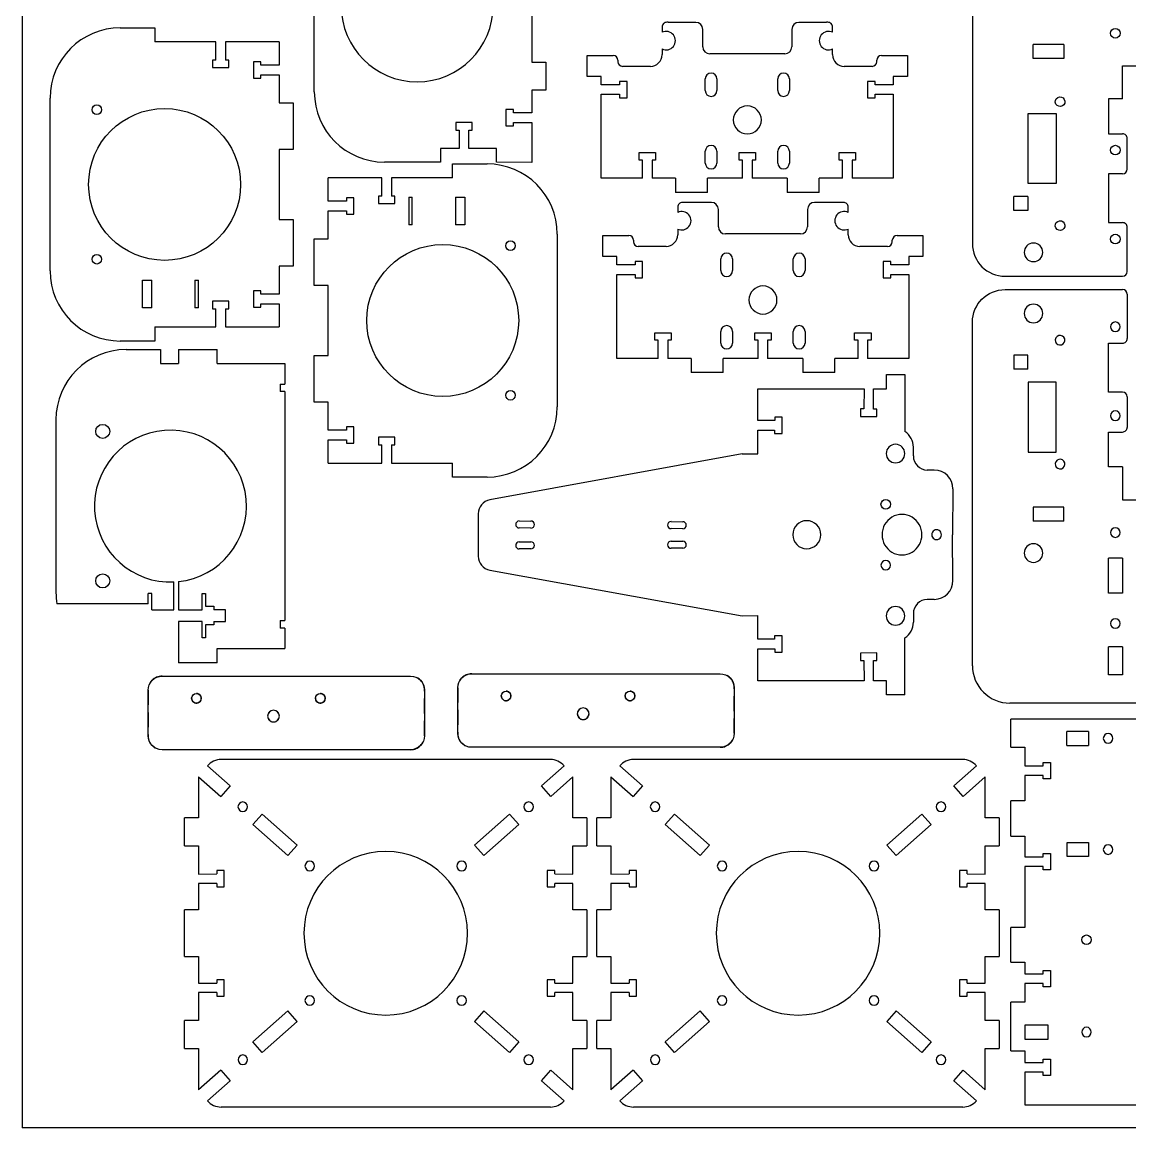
# Model space of a CAD drawing. Header units: millimetres. Extents: x -2614 to 1371, y 670 to 4202.
# Drawn here: x -2613.8 to -2139.8, y 3439.8 to 3913 of the extents above; entities that cross this region are included whole.
import ezdxf

# ---------------------------------------------------------------- set-up
doc = ezdxf.new("R2010")
doc.units = ezdxf.units.MM
doc.linetypes.add('HIDDEN', pattern=[9.525, 6.35, -3.175])
doc.layers.get('0').update_dxf_attribs({"lineweight": 70})
doc.layers.add('Hidden', color=7, linetype='HIDDEN', lineweight=70)

msp = doc.modelspace()

# ---------------------------------------------------------------- linework, layer by layer
at = {"color": 7, "lineweight": -3}
for p, q in [((-2613.75, 4201.8), (-2613.75, 3439.8)), ((-2207.18, 3965.26), (-2207.18, 3818.27)), ((-2488.75, 3883.15), (-2488.75, 3957.01)), ((-2395.75, 3944.14), (-2395.75, 3895.89)), ((-2571.81, 3910.56), (-2557.01, 3910.56)), ((-2557.01, 3910.56), (-2557.01, 3904.56)), ((-2339.95, 3910.97), (-2339.95, 3908.68)), ((-2325.55, 3912.93), (-2337.35, 3912.94)), ((-2269.61, 3912.94), (-2281.42, 3912.93)), ((-2267.01, 3908.68), (-2267.01, 3910.97)), ((-2322.55, 3902.47), (-2322.55, 3909.93)), ((-2284.42, 3909.93), (-2284.42, 3902.47)), ((-2530.86, 3904.56), (-2557.01, 3904.56)), ((-2530.86, 3896.76), (-2530.86, 3904.56)), ((-2526.76, 3904.56), (-2526.76, 3896.76)), ((-2503.81, 3904.56), (-2526.76, 3904.56)), ((-2503.81, 3904.56), (-2503.81, 3894.61)), ((-2339.95, 3901.54), (-2339.95, 3899.11)), ((-2267.01, 3899.11), (-2267.01, 3901.54)), ((-2168.03, 3903.43), (-2181.23, 3903.43)), ((-2181.23, 3897.43), (-2181.23, 3903.43)), ((-2168.03, 3903.43), (-2168.03, 3897.43)), ((-2532.31, 3896.76), (-2532.31, 3893.56)), ((-2530.86, 3896.76), (-2532.31, 3896.76)), ((-2525.31, 3896.76), (-2526.76, 3896.76)), ((-2525.31, 3893.56), (-2525.31, 3896.76)), ((-2511.61, 3896.06), (-2514.81, 3896.06)), ((-2514.81, 3896.06), (-2514.81, 3889.06)), ((-2511.61, 3894.61), (-2511.61, 3896.06)), ((-2395.75, 3895.89), (-2389.75, 3895.89)), ((-2389.75, 3895.89), (-2389.75, 3883.89)), ((-2371.95, 3889.75), (-2371.95, 3898.75)), ((-2371.95, 3898.75), (-2360.85, 3898.75)), ((-2358.85, 3896.75), (-2358.85, 3896.11)), ((-2287.42, 3899.47), (-2319.55, 3899.47)), ((-2248.12, 3896.11), (-2248.12, 3896.75)), ((-2246.12, 3898.75), (-2235.01, 3898.75)), ((-2235.01, 3898.75), (-2235.01, 3889.75)), ((-2168.03, 3897.43), (-2181.23, 3897.43)), ((-2532.31, 3893.56), (-2525.31, 3893.56)), ((-2503.81, 3894.61), (-2511.61, 3894.61)), ((-2344.95, 3894.11), (-2356.85, 3894.11)), ((-2250.12, 3894.11), (-2262.01, 3894.11)), ((-2142.93, 3894.26), (-2117.93, 3894.26)), ((-2142.93, 3880.14), (-2142.93, 3894.26)), ((-2514.81, 3889.06), (-2511.61, 3889.06)), ((-2511.61, 3889.06), (-2511.61, 3890.51)), ((-2511.61, 3890.51), (-2503.81, 3890.51)), ((-2503.81, 3890.51), (-2503.81, 3878.51)), ((-2365.95, 3889.75), (-2371.95, 3889.75)), ((-2365.95, 3886.23), (-2365.95, 3889.75)), ((-2358.15, 3887.68), (-2358.15, 3886.23)), ((-2354.95, 3887.68), (-2358.15, 3887.68)), ((-2354.95, 3880.68), (-2354.95, 3887.68)), ((-2321.48, 3883.74), (-2321.48, 3888.74)), ((-2316.48, 3888.74), (-2316.48, 3883.74)), ((-2290.48, 3883.74), (-2290.48, 3888.74)), ((-2285.48, 3888.74), (-2285.48, 3883.74)), ((-2252.01, 3887.68), (-2252.01, 3880.68)), ((-2248.81, 3887.68), (-2252.01, 3887.68)), ((-2248.81, 3886.23), (-2248.81, 3887.68)), ((-2241.01, 3889.75), (-2241.01, 3886.23)), ((-2235.01, 3889.75), (-2241.01, 3889.75)), ((-2395.75, 3883.89), (-2395.75, 3874.21)), ((-2389.75, 3883.89), (-2395.75, 3883.89)), ((-2358.15, 3886.23), (-2365.95, 3886.23)), ((-2365.95, 3882.13), (-2358.15, 3882.13)), ((-2365.95, 3846.18), (-2365.95, 3882.13)), ((-2358.15, 3882.13), (-2358.15, 3880.68)), ((-2241.01, 3886.23), (-2248.81, 3886.23)), ((-2248.81, 3880.68), (-2248.81, 3882.13)), ((-2248.81, 3882.13), (-2241.01, 3882.13)), ((-2241.01, 3882.13), (-2241.01, 3846.18)), ((-2601.81, 3806.56), (-2601.81, 3880.56)), ((-2503.81, 3878.51), (-2497.81, 3878.51)), ((-2497.81, 3878.51), (-2497.81, 3858.51)), ((-2358.15, 3880.68), (-2354.95, 3880.68)), ((-2252.01, 3880.68), (-2248.81, 3880.68)), ((-2149.01, 3880.14), (-2149.01, 3865.24)), ((-2142.93, 3880.14), (-2149.01, 3880.14)), ((-2406.75, 3875.66), (-2406.75, 3868.66)), ((-2403.55, 3875.66), (-2406.75, 3875.66)), ((-2403.55, 3874.21), (-2403.55, 3875.66)), ((-2395.75, 3874.21), (-2403.55, 3874.21)), ((-2183.29, 3843.92), (-2183.29, 3873.92)), ((-2183.29, 3873.92), (-2171.29, 3873.92)), ((-2171.29, 3873.92), (-2171.29, 3843.92)), ((-2428.25, 3870.01), (-2428.25, 3866.81)), ((-2421.25, 3870.01), (-2428.25, 3870.01)), ((-2421.25, 3866.81), (-2421.25, 3870.01)), ((-2406.75, 3868.66), (-2403.55, 3868.66)), ((-2403.55, 3870.11), (-2395.75, 3870.11)), ((-2403.55, 3868.66), (-2403.55, 3870.11)), ((-2395.75, 3870.11), (-2395.75, 3852.94)), ((-2428.25, 3866.81), (-2426.8, 3866.81)), ((-2426.8, 3866.81), (-2426.8, 3859.01)), ((-2422.7, 3866.81), (-2421.25, 3866.81)), ((-2422.7, 3859.01), (-2422.7, 3866.81)), ((-2149.01, 3865.24), (-2142.94, 3865.24)), ((-2140.94, 3850.14), (-2140.94, 3863.24)), ((-2497.81, 3858.51), (-2503.81, 3858.51)), ((-2503.81, 3858.51), (-2503.81, 3828.61)), ((-2434.75, 3859.01), (-2434.75, 3853.15)), ((-2426.8, 3859.01), (-2434.75, 3859.01)), ((-2410.75, 3859.01), (-2422.7, 3859.01)), ((-2410.75, 3853.09), (-2410.75, 3859.01)), ((-2434.75, 3853.15), (-2458.75, 3853.15)), ((-2395.75, 3852.94), (-2410.75, 3853.09)), ((-2349.72, 3853.98), (-2349.72, 3857.18)), ((-2349.72, 3857.18), (-2342.72, 3857.18)), ((-2348.27, 3853.98), (-2349.72, 3853.98)), ((-2348.27, 3846.18), (-2348.27, 3853.98)), ((-2342.72, 3853.98), (-2344.17, 3853.98)), ((-2344.17, 3853.98), (-2344.17, 3846.18)), ((-2342.72, 3857.18), (-2342.72, 3853.98)), ((-2321.48, 3852.74), (-2321.48, 3857.74)), ((-2316.48, 3857.74), (-2316.48, 3852.74)), ((-2306.95, 3853.98), (-2306.95, 3857.18)), ((-2306.95, 3857.18), (-2300.01, 3857.18)), ((-2305.5, 3853.98), (-2306.95, 3853.98)), ((-2305.5, 3846.18), (-2305.5, 3853.98)), ((-2300.01, 3853.98), (-2301.46, 3853.98)), ((-2301.46, 3853.98), (-2301.46, 3846.18)), ((-2300.01, 3857.18), (-2300.01, 3853.98)), ((-2290.48, 3852.74), (-2290.48, 3857.74)), ((-2285.48, 3857.74), (-2285.48, 3852.74)), ((-2264.24, 3853.98), (-2264.24, 3857.18)), ((-2264.24, 3857.18), (-2257.24, 3857.18)), ((-2262.79, 3853.98), (-2264.24, 3853.98)), ((-2262.79, 3846.18), (-2262.79, 3853.98)), ((-2257.24, 3853.98), (-2258.69, 3853.98)), ((-2258.69, 3853.98), (-2258.69, 3846.18)), ((-2257.24, 3857.18), (-2257.24, 3853.98)), ((-2429.61, 3852.34), (-2414.81, 3852.34)), ((-2429.61, 3846.34), (-2429.61, 3852.34)), ((-2482.81, 3836.39), (-2482.81, 3846.34)), ((-2459.86, 3846.34), (-2482.81, 3846.34)), ((-2459.86, 3838.54), (-2459.86, 3846.34)), ((-2455.76, 3846.34), (-2455.76, 3838.54)), ((-2429.61, 3846.34), (-2455.76, 3846.34)), ((-2348.27, 3846.18), (-2365.95, 3846.18)), ((-2334.17, 3846.18), (-2344.17, 3846.18)), ((-2334.17, 3846.18), (-2334.17, 3840.18)), ((-2305.5, 3846.18), (-2320.5, 3846.18)), ((-2320.5, 3840.18), (-2320.5, 3846.18)), ((-2286.46, 3846.18), (-2301.46, 3846.18)), ((-2286.46, 3846.18), (-2286.46, 3840.18)), ((-2262.79, 3846.18), (-2272.79, 3846.18)), ((-2272.79, 3840.18), (-2272.79, 3846.18)), ((-2241.01, 3846.18), (-2258.69, 3846.18)), ((-2171.29, 3843.92), (-2183.29, 3843.92)), ((-2149.01, 3848.14), (-2149.01, 3827.24)), ((-2142.94, 3848.14), (-2149.01, 3848.14)), ((-2320.5, 3840.18), (-2334.17, 3840.18)), ((-2272.79, 3840.18), (-2286.46, 3840.18)), ((-2475.01, 3836.39), (-2482.81, 3836.39)), ((-2475.01, 3837.84), (-2475.01, 3836.39)), ((-2471.81, 3837.84), (-2475.01, 3837.84)), ((-2471.81, 3830.84), (-2471.81, 3837.84)), ((-2459.86, 3838.54), (-2461.31, 3838.54)), ((-2461.31, 3838.54), (-2461.31, 3835.34)), ((-2461.31, 3835.34), (-2454.31, 3835.34)), ((-2454.31, 3838.54), (-2455.76, 3838.54)), ((-2454.31, 3835.34), (-2454.31, 3838.54)), ((-2448.31, 3838.18), (-2448.31, 3826.31)), ((-2448.31, 3838.18), (-2446.81, 3838.18)), ((-2446.81, 3826.31), (-2446.81, 3838.18)), ((-2428.31, 3838.18), (-2428.31, 3826.31)), ((-2428.31, 3838.18), (-2424.31, 3838.18)), ((-2424.31, 3838.18), (-2424.31, 3826.31)), ((-2318.87, 3835.86), (-2330.67, 3835.87)), ((-2262.93, 3835.87), (-2274.74, 3835.86)), ((-2189.43, 3832.36), (-2189.43, 3838.36)), ((-2183.43, 3838.36), (-2189.43, 3838.36)), ((-2183.43, 3838.36), (-2183.43, 3832.36)), ((-2482.81, 3820.29), (-2482.81, 3832.29)), ((-2482.81, 3832.29), (-2475.01, 3832.29)), ((-2475.01, 3832.29), (-2475.01, 3830.84)), ((-2475.01, 3830.84), (-2471.81, 3830.84)), ((-2333.27, 3833.9), (-2333.27, 3831.61)), ((-2315.87, 3825.4), (-2315.87, 3832.86)), ((-2277.74, 3832.86), (-2277.74, 3825.4)), ((-2260.33, 3831.61), (-2260.33, 3833.9)), ((-2183.43, 3832.36), (-2189.43, 3832.36)), ((-2503.81, 3828.61), (-2497.81, 3828.61)), ((-2497.81, 3828.61), (-2497.81, 3808.61)), ((-2446.81, 3826.31), (-2448.31, 3826.31)), ((-2424.31, 3826.31), (-2428.31, 3826.31)), ((-2149.01, 3827.24), (-2142.94, 3827.24)), ((-2140.94, 3806.27), (-2140.94, 3825.24)), ((-2488.81, 3800.29), (-2488.81, 3820.29)), ((-2488.81, 3820.29), (-2482.81, 3820.29)), ((-2384.81, 3822.34), (-2384.81, 3748.34)), ((-2365.27, 3812.68), (-2365.27, 3821.68)), ((-2365.27, 3821.68), (-2354.17, 3821.68)), ((-2333.27, 3824.47), (-2333.27, 3822.04)), ((-2280.74, 3822.4), (-2312.87, 3822.4)), ((-2260.33, 3822.04), (-2260.33, 3824.47)), ((-2239.44, 3821.68), (-2228.33, 3821.68)), ((-2228.33, 3821.68), (-2228.33, 3812.68)), ((-2352.17, 3819.68), (-2352.17, 3819.04)), ((-2338.27, 3817.04), (-2350.17, 3817.04)), ((-2243.44, 3817.04), (-2255.33, 3817.04)), ((-2241.44, 3819.04), (-2241.44, 3819.68)), ((-2359.27, 3812.68), (-2365.27, 3812.68)), ((-2359.27, 3809.16), (-2359.27, 3812.68)), ((-2351.47, 3810.61), (-2351.47, 3809.16)), ((-2348.27, 3810.61), (-2351.47, 3810.61)), ((-2348.27, 3803.61), (-2348.27, 3810.61)), ((-2314.8, 3806.67), (-2314.8, 3811.67)), ((-2309.8, 3811.67), (-2309.8, 3806.67)), ((-2283.8, 3806.67), (-2283.8, 3811.67)), ((-2278.8, 3811.67), (-2278.8, 3806.67)), ((-2245.33, 3810.61), (-2245.33, 3803.61)), ((-2242.13, 3810.61), (-2245.33, 3810.61)), ((-2242.13, 3809.16), (-2242.13, 3810.61)), ((-2234.33, 3812.68), (-2234.33, 3809.16)), ((-2228.33, 3812.68), (-2234.33, 3812.68)), ((-2497.81, 3808.61), (-2503.81, 3808.61)), ((-2503.81, 3808.61), (-2503.81, 3796.61)), ((-2351.47, 3809.16), (-2359.27, 3809.16)), ((-2234.33, 3809.16), (-2242.13, 3809.16)), ((-2562.31, 3790.73), (-2562.31, 3802.6)), ((-2562.31, 3802.6), (-2558.31, 3802.6)), ((-2558.31, 3790.73), (-2558.31, 3802.6)), ((-2539.81, 3802.6), (-2539.81, 3790.73)), ((-2539.81, 3802.6), (-2538.31, 3802.6)), ((-2538.31, 3790.73), (-2538.31, 3802.6)), ((-2359.27, 3805.06), (-2351.47, 3805.06)), ((-2359.27, 3769.11), (-2359.27, 3805.06)), ((-2351.47, 3805.06), (-2351.47, 3803.61)), ((-2351.47, 3803.61), (-2348.27, 3803.61)), ((-2245.33, 3803.61), (-2242.13, 3803.61)), ((-2242.13, 3803.61), (-2242.13, 3805.06)), ((-2242.13, 3805.06), (-2234.33, 3805.06)), ((-2234.33, 3805.06), (-2234.33, 3769.11)), ((-2193.18, 3804.27), (-2142.94, 3804.27)), ((-2514.81, 3798.06), (-2514.81, 3791.06)), ((-2511.61, 3798.06), (-2514.81, 3798.06)), ((-2511.61, 3796.61), (-2511.61, 3798.06)), ((-2503.81, 3796.61), (-2511.61, 3796.61)), ((-2482.81, 3800.29), (-2488.81, 3800.29)), ((-2482.81, 3770.39), (-2482.81, 3800.29)), ((-2193.18, 3798.58), (-2142.94, 3798.58)), ((-2140.94, 3796.58), (-2140.94, 3777.61)), ((-2525.31, 3793.56), (-2532.31, 3793.56)), ((-2532.31, 3793.56), (-2532.31, 3790.36)), ((-2525.31, 3790.36), (-2525.31, 3793.56)), ((-2511.61, 3792.51), (-2503.81, 3792.51)), ((-2511.61, 3791.06), (-2511.61, 3792.51)), ((-2503.81, 3792.51), (-2503.81, 3782.56)), ((-2558.31, 3790.73), (-2562.31, 3790.73)), ((-2538.31, 3790.73), (-2539.81, 3790.73)), ((-2532.31, 3790.36), (-2530.86, 3790.36)), ((-2530.86, 3782.56), (-2530.86, 3790.36)), ((-2526.76, 3790.36), (-2525.31, 3790.36)), ((-2526.76, 3790.36), (-2526.76, 3782.56)), ((-2514.81, 3791.06), (-2511.61, 3791.06)), ((-2557.01, 3782.56), (-2530.86, 3782.56)), ((-2557.01, 3782.56), (-2557.01, 3776.56)), ((-2526.76, 3782.56), (-2503.81, 3782.56)), ((-2207.18, 3637.59), (-2207.18, 3784.58)), ((-2343.04, 3776.91), (-2343.04, 3780.11)), ((-2343.04, 3780.11), (-2336.04, 3780.11)), ((-2336.04, 3780.11), (-2336.04, 3776.91)), ((-2314.8, 3775.67), (-2314.8, 3780.67)), ((-2309.8, 3780.67), (-2309.8, 3775.67)), ((-2300.27, 3776.91), (-2300.27, 3780.11)), ((-2300.27, 3780.11), (-2293.33, 3780.11)), ((-2293.33, 3780.11), (-2293.33, 3776.91)), ((-2283.8, 3775.67), (-2283.8, 3780.67)), ((-2278.8, 3780.67), (-2278.8, 3775.67)), ((-2257.56, 3776.91), (-2257.56, 3780.11)), ((-2257.56, 3780.11), (-2250.56, 3780.11)), ((-2250.56, 3780.11), (-2250.56, 3776.91)), ((-2557.01, 3776.56), (-2571.81, 3776.56)), ((-2569.29, 3772.89), (-2554.49, 3772.89)), ((-2554.49, 3772.89), (-2554.49, 3766.89)), ((-2546.79, 3772.89), (-2530.29, 3772.89)), ((-2546.79, 3772.89), (-2546.79, 3766.89)), ((-2530.29, 3766.89), (-2530.29, 3772.89)), ((-2341.59, 3776.91), (-2343.04, 3776.91)), ((-2341.59, 3769.11), (-2341.59, 3776.91)), ((-2336.04, 3776.91), (-2337.49, 3776.91)), ((-2337.49, 3776.91), (-2337.49, 3769.11)), ((-2298.82, 3776.91), (-2300.27, 3776.91)), ((-2298.82, 3769.11), (-2298.82, 3776.91)), ((-2293.33, 3776.91), (-2294.78, 3776.91)), ((-2294.78, 3776.91), (-2294.78, 3769.11)), ((-2256.11, 3776.91), (-2257.56, 3776.91)), ((-2256.11, 3769.11), (-2256.11, 3776.91)), ((-2250.56, 3776.91), (-2252.01, 3776.91)), ((-2252.01, 3776.91), (-2252.01, 3769.11)), ((-2149.01, 3754.71), (-2149.01, 3775.61)), ((-2149.01, 3775.61), (-2142.94, 3775.61)), ((-2488.81, 3750.39), (-2488.81, 3770.39)), ((-2488.81, 3770.39), (-2482.81, 3770.39)), ((-2341.59, 3769.11), (-2359.27, 3769.11)), ((-2327.49, 3769.11), (-2337.49, 3769.11)), ((-2327.49, 3769.11), (-2327.49, 3763.11)), ((-2298.82, 3769.11), (-2313.82, 3769.11)), ((-2313.82, 3763.11), (-2313.82, 3769.11)), ((-2279.78, 3769.11), (-2294.78, 3769.11)), ((-2279.78, 3769.11), (-2279.78, 3763.11)), ((-2256.11, 3769.11), (-2266.11, 3769.11)), ((-2266.11, 3763.11), (-2266.11, 3769.11)), ((-2234.33, 3769.11), (-2252.01, 3769.11)), ((-2189.43, 3770.49), (-2189.43, 3764.49)), ((-2183.43, 3770.49), (-2189.43, 3770.49)), ((-2183.43, 3764.49), (-2183.43, 3770.49)), ((-2554.49, 3766.89), (-2546.79, 3766.89)), ((-2530.29, 3766.89), (-2501.29, 3766.89)), ((-2501.29, 3766.89), (-2501.29, 3758.09)), ((-2313.82, 3763.11), (-2327.49, 3763.11)), ((-2266.11, 3763.11), (-2279.78, 3763.11)), ((-2183.43, 3764.49), (-2189.43, 3764.49)), ((-2243.94, 3756.15), (-2243.91, 3762.23)), ((-2243.91, 3762.23), (-2236.03, 3762.23)), ((-2236.03, 3762.23), (-2236.03, 3737.81)), ((-2183.29, 3758.93), (-2183.29, 3728.93)), ((-2171.29, 3758.93), (-2183.29, 3758.93)), ((-2171.29, 3728.93), (-2171.29, 3758.93)), ((-2503.29, 3758.09), (-2503.29, 3754.89)), ((-2503.29, 3758.09), (-2501.29, 3758.09)), ((-2501.29, 3754.89), (-2503.29, 3754.89)), ((-2501.29, 3754.89), (-2501.29, 3656.89)), ((-2299, 3742.47), (-2299, 3756.15)), ((-2299, 3756.15), (-2253.53, 3756.15)), ((-2253.53, 3756.15), (-2253.58, 3747.47)), ((-2249.48, 3747.45), (-2249.43, 3756.15)), ((-2249.43, 3756.15), (-2243.94, 3756.15)), ((-2142.94, 3754.71), (-2149.01, 3754.71)), ((-2482.81, 3750.39), (-2488.81, 3750.39)), ((-2482.81, 3738.39), (-2482.81, 3750.39)), ((-2140.94, 3752.71), (-2140.94, 3739.61)), ((-2255.04, 3747.48), (-2255.06, 3744.28)), ((-2255.06, 3744.28), (-2248.06, 3744.24)), ((-2253.58, 3747.47), (-2255.04, 3747.48)), ((-2248.04, 3747.44), (-2249.48, 3747.45)), ((-2248.06, 3744.24), (-2248.04, 3747.44)), ((-2599.29, 3742.89), (-2599.29, 3668.89)), ((-2471.81, 3739.84), (-2475.01, 3739.84)), ((-2475.01, 3739.84), (-2475.01, 3738.39)), ((-2471.81, 3732.84), (-2471.81, 3739.84)), ((-2291.78, 3742.47), (-2299, 3742.47)), ((-2291.77, 3743.92), (-2291.78, 3742.47)), ((-2288.57, 3743.92), (-2291.77, 3743.92)), ((-2288.61, 3736.92), (-2288.57, 3743.92)), ((-2475.01, 3738.39), (-2482.81, 3738.39)), ((-2461.31, 3735.34), (-2461.31, 3732.14)), ((-2454.31, 3735.34), (-2461.31, 3735.34)), ((-2454.31, 3732.14), (-2454.31, 3735.34)), ((-2299, 3738.37), (-2291.8, 3738.37)), ((-2299, 3728.29), (-2299, 3738.37)), ((-2291.8, 3738.37), (-2291.81, 3736.92)), ((-2291.81, 3736.92), (-2288.61, 3736.92)), ((-2149.01, 3722.71), (-2149.01, 3737.61)), ((-2149.01, 3737.61), (-2142.94, 3737.61)), ((-2482.81, 3724.34), (-2482.81, 3734.29)), ((-2482.81, 3734.29), (-2475.01, 3734.29)), ((-2475.01, 3734.29), (-2475.01, 3732.84)), ((-2475.01, 3732.84), (-2471.81, 3732.84)), ((-2461.31, 3732.14), (-2459.86, 3732.14)), ((-2459.86, 3724.34), (-2459.86, 3732.14)), ((-2455.76, 3732.14), (-2454.31, 3732.14)), ((-2455.76, 3732.14), (-2455.76, 3724.34)), ((-2232.44, 3727.38), (-2232.41, 3731.06)), ((-2305.66, 3728.33), (-2413.68, 3708.56)), ((-2305.66, 3728.33), (-2299, 3728.29)), ((-2183.29, 3728.93), (-2171.29, 3728.93)), ((-2482.81, 3724.34), (-2459.86, 3724.34)), ((-2455.76, 3724.34), (-2429.61, 3724.34)), ((-2429.61, 3718.34), (-2429.61, 3724.34)), ((-2223.5, 3721.32), (-2226.47, 3721.34)), ((-2142.93, 3722.71), (-2149.01, 3722.71)), ((-2142.93, 3722.71), (-2142.93, 3708.59)), ((-2414.81, 3718.34), (-2429.61, 3718.34)), ((-2215.55, 3713.27), (-2215.68, 3693.65)), ((-2142.93, 3708.59), (-2117.93, 3708.59)), ((-2418.6, 3702.65), (-2418.6, 3684.43)), ((-2181.23, 3705.41), (-2181.23, 3699.41)), ((-2168.03, 3705.41), (-2181.23, 3705.41)), ((-2168.03, 3699.41), (-2168.03, 3705.41)), ((-2401.07, 3699.53), (-2396.07, 3699.51)), ((-2336.08, 3699.25), (-2331.08, 3699.23)), ((-2168.03, 3699.41), (-2181.23, 3699.41)), ((-2396.09, 3696.51), (-2401.09, 3696.53)), ((-2331.09, 3696.23), (-2336.09, 3696.25)), ((-2215.55, 3674.04), (-2215.68, 3693.65)), ((-2401.09, 3690.56), (-2396.09, 3690.58)), ((-2396.07, 3687.58), (-2401.07, 3687.56)), ((-2336.09, 3690.84), (-2331.09, 3690.86)), ((-2331.08, 3687.86), (-2336.08, 3687.84)), ((-2143.01, 3683.58), (-2149.01, 3683.58)), ((-2149.01, 3668.66), (-2149.01, 3683.58)), ((-2143.01, 3683.58), (-2143.01, 3668.66)), ((-2413.67, 3678.53), (-2305.66, 3658.97)), ((-2548.79, 3661.56), (-2548.79, 3673.43)), ((-2546.79, 3673.58), (-2546.79, 3661.56)), ((-2559.79, 3664.06), (-2559.79, 3668.56)), ((-2558.29, 3668.56), (-2559.79, 3668.56)), ((-2558.29, 3661.56), (-2558.29, 3668.56)), ((-2536.79, 3661.56), (-2536.79, 3668.56)), ((-2536.79, 3668.56), (-2535.29, 3668.56)), ((-2535.29, 3668.56), (-2535.29, 3663.06)), ((-2143.01, 3668.66), (-2149.01, 3668.66)), ((-2559.79, 3664.06), (-2598.9, 3664.06)), ((-2223.5, 3665.98), (-2226.47, 3665.96)), ((-2558.29, 3661.56), (-2548.79, 3661.56)), ((-2546.79, 3661.56), (-2536.79, 3661.56)), ((-2535.29, 3663.06), (-2531.79, 3663.06)), ((-2531.79, 3663.06), (-2531.79, 3661.56)), ((-2526.76, 3661.56), (-2531.79, 3661.56)), ((-2526.76, 3656.56), (-2526.76, 3661.56)), ((-2305.66, 3658.97), (-2299, 3659.01)), ((-2299, 3648.93), (-2299, 3659.01)), ((-2232.44, 3659.93), (-2232.41, 3656.24)), ((-2536.79, 3656.56), (-2546.79, 3656.56)), ((-2546.79, 3656.56), (-2546.79, 3638.89)), ((-2536.79, 3649.56), (-2536.79, 3656.56)), ((-2531.79, 3655.06), (-2535.29, 3655.06)), ((-2535.29, 3655.06), (-2535.29, 3649.56)), ((-2531.79, 3656.56), (-2526.76, 3656.56)), ((-2531.79, 3656.56), (-2531.79, 3655.06)), ((-2503.29, 3656.89), (-2503.29, 3653.69)), ((-2503.29, 3656.89), (-2501.29, 3656.89)), ((-2535.29, 3649.56), (-2536.79, 3649.56)), ((-2501.29, 3653.69), (-2503.29, 3653.69)), ((-2501.29, 3653.69), (-2501.29, 3644.89)), ((-2288.61, 3650.38), (-2291.81, 3650.38)), ((-2291.81, 3650.38), (-2291.8, 3648.93)), ((-2288.57, 3643.38), (-2288.61, 3650.38)), ((-2236.03, 3625.07), (-2236.03, 3649.49)), ((-2530.29, 3638.89), (-2530.29, 3644.89)), ((-2530.29, 3644.89), (-2501.29, 3644.89)), ((-2291.8, 3648.93), (-2299, 3648.93)), ((-2299, 3644.83), (-2291.78, 3644.83)), ((-2299, 3631.15), (-2299, 3644.83)), ((-2291.78, 3644.83), (-2291.77, 3643.38)), ((-2149.01, 3633.66), (-2149.01, 3645.66)), ((-2143.01, 3645.66), (-2149.01, 3645.66)), ((-2143.01, 3645.66), (-2143.01, 3633.66)), ((-2291.77, 3643.38), (-2288.57, 3643.38)), ((-2248.06, 3643.06), (-2255.06, 3643.02)), ((-2255.06, 3643.02), (-2255.04, 3639.82)), ((-2255.04, 3639.82), (-2253.58, 3639.83)), ((-2253.58, 3639.83), (-2253.53, 3631.15)), ((-2249.48, 3639.85), (-2248.04, 3639.86)), ((-2249.43, 3631.15), (-2249.48, 3639.85)), ((-2248.04, 3639.86), (-2248.06, 3643.06)), ((-2530.29, 3638.89), (-2546.79, 3638.89)), ((-2553.87, 3633.14), (-2447.59, 3633.14)), ((-2421.38, 3634.16), (-2315.1, 3634.16)), ((-2253.53, 3631.15), (-2299, 3631.15)), ((-2243.94, 3631.15), (-2249.43, 3631.15)), ((-2243.91, 3625.07), (-2243.94, 3631.15)), ((-2143.01, 3633.66), (-2149.01, 3633.66)), ((-2559.87, 3607.64), (-2559.87, 3627.14)), ((-2441.59, 3627.14), (-2441.59, 3607.64)), ((-2427.38, 3608.66), (-2427.38, 3628.16)), ((-2309.1, 3628.16), (-2309.1, 3608.66)), ((-2236.03, 3625.07), (-2243.91, 3625.07)), ((-1367.54, 3621.59), (-2191.18, 3621.59)), ((-2025.75, 3614.7), (-2190.74, 3614.7)), ((-2190.74, 3602.7), (-2190.74, 3614.7)), ((-2166.71, 3603.5), (-2166.71, 3609.5)), ((-2157.56, 3609.5), (-2166.71, 3609.5)), ((-2157.56, 3609.5), (-2157.56, 3603.5)), ((-2315.1, 3602.66), (-2421.38, 3602.66)), ((-2190.74, 3602.7), (-2184.74, 3602.7)), ((-2184.74, 3602.7), (-2184.74, 3594.75)), ((-2166.71, 3603.5), (-2157.56, 3603.5)), ((-2447.59, 3601.64), (-2553.87, 3601.64)), ((-2387.72, 3597.45), (-2528.54, 3597.45)), ((-2211.3, 3597.45), (-2352.12, 3597.45)), ((-2534.51, 3594.77), (-2524.78, 3586.16)), ((-2391.6, 3586.16), (-2381.87, 3594.77)), ((-2358.09, 3594.77), (-2348.36, 3586.16)), ((-2215.18, 3586.16), (-2205.45, 3594.77)), ((-2184.74, 3594.75), (-2176.94, 3594.75)), ((-2176.94, 3594.75), (-2176.94, 3596.2)), ((-2176.94, 3596.2), (-2173.74, 3596.2)), ((-2173.74, 3596.2), (-2173.74, 3589.2)), ((-2538.29, 3590.1), (-2528.76, 3581.66)), ((-2538.29, 3590.1), (-2538.29, 3572.45)), ((-2387.62, 3581.66), (-2378.09, 3590.1)), ((-2378.09, 3572.45), (-2378.09, 3590.1)), ((-2361.87, 3590.1), (-2352.34, 3581.66)), ((-2361.87, 3590.1), (-2361.87, 3572.45)), ((-2211.2, 3581.66), (-2201.67, 3590.1)), ((-2201.67, 3572.45), (-2201.67, 3590.1)), ((-2176.94, 3590.65), (-2184.74, 3590.65)), ((-2184.74, 3590.65), (-2184.74, 3579.7)), ((-2176.94, 3589.2), (-2176.94, 3590.65)), ((-2173.74, 3589.2), (-2176.94, 3589.2)), ((-2524.78, 3586.16), (-2528.76, 3581.66)), ((-2387.62, 3581.66), (-2391.6, 3586.16)), ((-2348.36, 3586.16), (-2352.34, 3581.66)), ((-2211.2, 3581.66), (-2215.18, 3586.16)), ((-2184.74, 3579.7), (-2190.74, 3579.7)), ((-2190.74, 3564.7), (-2190.74, 3579.7)), ((-2515.08, 3569.56), (-2511.11, 3574.06)), ((-2511.11, 3574.06), (-2496.13, 3560.8)), ((-2420.25, 3560.8), (-2405.27, 3574.06)), ((-2405.27, 3574.06), (-2401.29, 3569.56)), ((-2338.66, 3569.56), (-2334.69, 3574.06)), ((-2334.69, 3574.06), (-2319.71, 3560.8)), ((-2243.83, 3560.8), (-2228.85, 3574.06)), ((-2228.85, 3574.06), (-2224.87, 3569.56)), ((-2538.29, 3572.45), (-2544.29, 3572.45)), ((-2544.29, 3560.45), (-2544.29, 3572.45)), ((-2515.08, 3569.56), (-2500.11, 3556.31)), ((-2416.27, 3556.31), (-2401.29, 3569.56)), ((-2372.09, 3572.45), (-2378.09, 3572.45)), ((-2372.09, 3572.45), (-2372.09, 3560.45)), ((-2361.87, 3572.45), (-2367.87, 3572.45)), ((-2367.87, 3560.45), (-2367.87, 3572.45)), ((-2338.66, 3569.56), (-2323.69, 3556.31)), ((-2239.85, 3556.31), (-2224.87, 3569.56)), ((-2195.67, 3572.45), (-2201.67, 3572.45)), ((-2195.67, 3572.45), (-2195.67, 3560.45)), ((-2190.74, 3564.7), (-2184.74, 3564.7)), ((-2184.74, 3564.7), (-2184.74, 3555.75)), ((-2544.29, 3560.45), (-2538.29, 3560.45)), ((-2538.29, 3560.45), (-2538.29, 3548.4)), ((-2500.11, 3556.31), (-2496.13, 3560.8)), ((-2420.25, 3560.8), (-2416.27, 3556.31)), ((-2378.09, 3548.4), (-2378.09, 3560.45)), ((-2378.09, 3560.45), (-2372.09, 3560.45)), ((-2367.87, 3560.45), (-2361.87, 3560.45)), ((-2361.87, 3560.45), (-2361.87, 3548.4)), ((-2323.69, 3556.31), (-2319.71, 3560.8)), ((-2243.83, 3560.8), (-2239.85, 3556.31)), ((-2201.67, 3548.4), (-2201.67, 3560.45)), ((-2201.67, 3560.45), (-2195.67, 3560.45)), ((-2166.64, 3555.9), (-2166.64, 3561.87)), ((-2166.64, 3561.87), (-2157.48, 3561.87)), ((-2157.48, 3561.87), (-2157.48, 3555.9)), ((-2184.74, 3555.75), (-2176.94, 3555.75)), ((-2176.94, 3555.75), (-2176.94, 3557.2)), ((-2176.94, 3557.2), (-2173.74, 3557.2)), ((-2173.74, 3557.2), (-2173.74, 3550.2)), ((-2157.48, 3555.9), (-2166.64, 3555.9)), ((-2530.49, 3549.95), (-2530.49, 3548.49)), ((-2527.29, 3549.95), (-2530.49, 3549.95)), ((-2527.29, 3542.95), (-2527.29, 3549.95)), ((-2389.09, 3549.95), (-2389.09, 3542.95)), ((-2385.89, 3549.95), (-2389.09, 3549.95)), ((-2385.89, 3548.49), (-2385.89, 3549.95)), ((-2354.07, 3549.95), (-2354.07, 3548.49)), ((-2350.87, 3549.95), (-2354.07, 3549.95)), ((-2350.87, 3542.95), (-2350.87, 3549.95)), ((-2212.67, 3549.95), (-2212.67, 3542.95)), ((-2209.47, 3549.95), (-2212.67, 3549.95)), ((-2209.47, 3548.49), (-2209.47, 3549.95)), ((-2176.94, 3551.65), (-2184.74, 3551.65)), ((-2184.74, 3551.65), (-2184.74, 3525.57)), ((-2176.94, 3550.2), (-2176.94, 3551.65)), ((-2173.74, 3550.2), (-2176.94, 3550.2)), ((-2538.29, 3548.4), (-2530.49, 3548.49)), ((-2385.89, 3548.49), (-2378.09, 3548.4)), ((-2361.87, 3548.4), (-2354.07, 3548.49)), ((-2209.47, 3548.49), (-2201.67, 3548.4)), ((-2530.49, 3544.4), (-2538.29, 3544.4)), ((-2538.29, 3544.4), (-2538.29, 3533.07)), ((-2530.49, 3544.4), (-2530.49, 3542.95)), ((-2530.49, 3542.95), (-2527.29, 3542.95)), ((-2389.09, 3542.95), (-2385.89, 3542.95)), ((-2385.89, 3542.95), (-2385.89, 3544.4)), ((-2378.09, 3544.4), (-2385.89, 3544.4)), ((-2378.09, 3533.07), (-2378.09, 3544.4)), ((-2354.07, 3544.4), (-2361.87, 3544.4)), ((-2361.87, 3544.4), (-2361.87, 3533.07)), ((-2354.07, 3544.4), (-2354.07, 3542.95)), ((-2354.07, 3542.95), (-2350.87, 3542.95)), ((-2212.67, 3542.95), (-2209.47, 3542.95)), ((-2209.47, 3542.95), (-2209.47, 3544.4)), ((-2201.67, 3544.4), (-2209.47, 3544.4)), ((-2201.67, 3533.07), (-2201.67, 3544.4)), ((-2544.29, 3513.07), (-2544.29, 3533.07)), ((-2538.29, 3533.07), (-2544.29, 3533.07)), ((-2372.09, 3533.07), (-2378.09, 3533.07)), ((-2372.09, 3533.07), (-2372.09, 3513.07)), ((-2367.87, 3513.07), (-2367.87, 3533.07)), ((-2361.87, 3533.07), (-2367.87, 3533.07)), ((-2195.67, 3533.07), (-2201.67, 3533.07)), ((-2195.67, 3533.07), (-2195.67, 3513.07)), ((-2184.74, 3525.57), (-2190.74, 3525.57)), ((-2190.74, 3510.75), (-2190.74, 3525.57)), ((-2544.29, 3513.07), (-2538.29, 3513.07)), ((-2538.29, 3513.07), (-2538.29, 3501.75)), ((-2378.09, 3501.75), (-2378.09, 3513.07)), ((-2378.09, 3513.07), (-2372.09, 3513.07)), ((-2367.87, 3513.07), (-2361.87, 3513.07)), ((-2361.87, 3513.07), (-2361.87, 3501.75)), ((-2201.67, 3501.75), (-2201.67, 3513.07)), ((-2201.67, 3513.07), (-2195.67, 3513.07)), ((-2190.74, 3510.75), (-2184.74, 3510.75)), ((-2184.74, 3510.75), (-2184.74, 3505.75)), ((-2176.94, 3505.75), (-2176.94, 3507.2)), ((-2176.94, 3507.2), (-2173.74, 3507.2)), ((-2173.74, 3507.2), (-2173.74, 3500.2)), ((-2527.29, 3503.2), (-2530.49, 3503.2)), ((-2530.49, 3503.2), (-2530.49, 3501.75)), ((-2527.29, 3496.2), (-2527.29, 3503.2)), ((-2389.09, 3503.2), (-2389.09, 3496.2)), ((-2385.89, 3503.2), (-2389.09, 3503.2)), ((-2385.89, 3501.75), (-2385.89, 3503.2)), ((-2350.87, 3503.2), (-2354.07, 3503.2)), ((-2354.07, 3503.2), (-2354.07, 3501.75)), ((-2350.87, 3496.2), (-2350.87, 3503.2)), ((-2212.67, 3503.2), (-2212.67, 3496.2)), ((-2209.47, 3503.2), (-2212.67, 3503.2)), ((-2209.47, 3501.75), (-2209.47, 3503.2)), ((-2184.74, 3505.75), (-2176.94, 3505.75)), ((-2538.29, 3501.75), (-2530.49, 3501.75)), ((-2530.49, 3497.66), (-2538.29, 3497.74)), ((-2538.29, 3497.74), (-2538.29, 3485.7)), ((-2530.49, 3497.66), (-2530.49, 3496.2)), ((-2385.89, 3501.75), (-2378.09, 3501.75)), ((-2378.09, 3497.74), (-2385.89, 3497.66)), ((-2385.89, 3496.2), (-2385.89, 3497.66)), ((-2378.09, 3485.7), (-2378.09, 3497.74)), ((-2361.87, 3501.75), (-2354.07, 3501.75)), ((-2354.07, 3497.66), (-2361.87, 3497.74)), ((-2361.87, 3497.74), (-2361.87, 3485.7)), ((-2354.07, 3497.66), (-2354.07, 3496.2)), ((-2209.47, 3501.75), (-2201.67, 3501.75)), ((-2201.67, 3497.74), (-2209.47, 3497.66)), ((-2209.47, 3496.2), (-2209.47, 3497.66)), ((-2201.67, 3485.7), (-2201.67, 3497.74)), ((-2184.74, 3501.65), (-2184.74, 3493.65)), ((-2176.94, 3501.65), (-2184.74, 3501.65)), ((-2176.94, 3500.2), (-2176.94, 3501.65)), ((-2173.74, 3500.2), (-2176.94, 3500.2)), ((-2530.49, 3496.2), (-2527.29, 3496.2)), ((-2389.09, 3496.2), (-2385.89, 3496.2)), ((-2354.07, 3496.2), (-2350.87, 3496.2)), ((-2212.67, 3496.2), (-2209.47, 3496.2)), ((-2190.74, 3472.75), (-2190.74, 3493.65)), ((-2184.74, 3493.65), (-2190.74, 3493.65)), ((-2500.11, 3489.84), (-2515.08, 3476.58)), ((-2496.13, 3485.35), (-2500.11, 3489.84)), ((-2416.27, 3489.84), (-2420.25, 3485.35)), ((-2401.29, 3476.59), (-2416.27, 3489.84)), ((-2323.69, 3489.84), (-2338.66, 3476.58)), ((-2319.71, 3485.35), (-2323.69, 3489.84)), ((-2239.85, 3489.84), (-2243.83, 3485.35)), ((-2224.87, 3476.59), (-2239.85, 3489.84)), ((-2538.29, 3485.7), (-2544.29, 3485.7)), ((-2544.29, 3473.7), (-2544.29, 3485.7)), ((-2496.13, 3485.35), (-2511.11, 3472.09)), ((-2405.27, 3472.09), (-2420.25, 3485.35)), ((-2372.09, 3485.7), (-2378.09, 3485.7)), ((-2372.09, 3485.7), (-2372.09, 3473.7)), ((-2361.87, 3485.7), (-2367.87, 3485.7)), ((-2367.87, 3473.7), (-2367.87, 3485.7)), ((-2319.71, 3485.35), (-2334.69, 3472.09)), ((-2228.85, 3472.09), (-2243.83, 3485.35)), ((-2195.67, 3485.7), (-2201.67, 3485.7)), ((-2195.67, 3485.7), (-2195.67, 3473.7)), ((-2184.74, 3483.8), (-2184.74, 3477.8)), ((-2174.74, 3483.8), (-2184.74, 3483.8)), ((-2174.74, 3477.8), (-2174.74, 3483.8)), ((-2511.11, 3472.09), (-2515.08, 3476.58)), ((-2401.29, 3476.59), (-2405.27, 3472.09)), ((-2334.69, 3472.09), (-2338.66, 3476.58)), ((-2224.87, 3476.59), (-2228.85, 3472.09)), ((-2184.74, 3477.8), (-2174.74, 3477.8)), ((-2544.29, 3473.7), (-2538.29, 3473.7)), ((-2538.29, 3473.7), (-2538.29, 3456.04)), ((-2378.09, 3456.05), (-2378.09, 3473.7)), ((-2378.09, 3473.7), (-2372.09, 3473.7)), ((-2367.87, 3473.7), (-2361.87, 3473.7)), ((-2361.87, 3473.7), (-2361.87, 3456.04)), ((-2201.67, 3456.05), (-2201.67, 3473.7)), ((-2201.67, 3473.7), (-2195.67, 3473.7)), ((-2190.74, 3472.75), (-2184.74, 3472.75)), ((-2184.74, 3472.75), (-2184.74, 3467.75)), ((-2528.75, 3464.48), (-2538.29, 3456.04)), ((-2528.75, 3464.48), (-2524.78, 3459.99)), ((-2391.6, 3459.99), (-2387.62, 3464.48)), ((-2378.09, 3456.05), (-2387.62, 3464.48)), ((-2352.33, 3464.48), (-2361.87, 3456.04)), ((-2352.33, 3464.48), (-2348.36, 3459.99)), ((-2215.18, 3459.99), (-2211.2, 3464.48)), ((-2201.67, 3456.05), (-2211.2, 3464.48)), ((-2184.74, 3467.75), (-2176.94, 3467.75)), ((-2176.94, 3467.75), (-2176.94, 3469.2)), ((-2176.94, 3469.2), (-2173.74, 3469.2)), ((-2173.74, 3469.2), (-2173.74, 3462.2)), ((-2524.78, 3459.99), (-2534.51, 3451.37)), ((-2381.87, 3451.37), (-2391.6, 3459.99)), ((-2348.36, 3459.99), (-2358.09, 3451.37)), ((-2205.45, 3451.37), (-2215.18, 3459.99)), ((-2176.94, 3463.65), (-2184.74, 3463.65)), ((-2184.74, 3463.65), (-2184.74, 3449.7)), ((-2176.94, 3462.2), (-2176.94, 3463.65)), ((-2173.74, 3462.2), (-2176.94, 3462.2)), ((-2387.72, 3448.7), (-2528.54, 3448.7)), ((-2211.3, 3448.7), (-2352.12, 3448.7)), ((-2184.74, 3449.7), (-1363.75, 3449.7)), ((-1343.75, 3439.8), (-2613.75, 3439.8))]:
    msp.add_line(p, q, dxfattribs=at)
for centre, radius in [((-2146.01, 3908.27), 2.05), ((-2581.81, 3875.56), 2.05), ((-2552.81, 3843.56), 32.5), ((-2146.01, 3858.27), 2.05), ((-2146.01, 3820.19), 2.05), ((-2433.81, 3785.34), 32.5), ((-2404.81, 3817.34), 2.05), ((-2581.81, 3811.56), 2.05), ((-2404.81, 3753.34), 2.05), ((-2579.29, 3737.89), 3), ((-2244.25, 3706.67), 2.05), ((-2579.29, 3673.89), 3), ((-2158.35, 3520.3), 2.05)]:
    msp.add_circle(centre, radius, dxfattribs=at)
at = {"color": 7, "lineweight": -3, "extrusion": (0, 0, -1)}
for centre, radius in [((2303.48, 3871.18), 6), ((2296.8, 3794.11), 6), ((2240.07, 3728.38), 3.97), ((2278.05, 3693.65), 6), ((2240.07, 3658.92), 3.97)]:
    msp.add_circle(centre, radius, dxfattribs=at)
at = {"color": 7, "lineweight": -3, "extrusion": (-6.78322e-21, -3.31518e-35, -1)}
msp.add_circle((2181.05, 3814.5), 3.97, dxfattribs=at)
at = {"color": 7, "lineweight": -3, "extrusion": (-1.0925e-20, -1.87271e-36, -1)}
msp.add_circle((2181.05, 3788.35), 3.97, dxfattribs=at)
at = {"color": 7, "lineweight": -3, "extrusion": (-1.69407e-21, -2.90384e-37, -1)}
msp.add_circle((2146.01, 3782.66), 2.05, dxfattribs=at)
at = {"color": 7, "lineweight": -3, "extrusion": (2.46167e-21, 4.21962e-37, -1)}
for centre in [(2146.01, 3744.58), (2146.01, 3694.58)]:
    msp.add_circle(centre, 2.05, dxfattribs=at)
at = {"color": 7, "lineweight": -3, "extrusion": (-9.23098e-21, -1.58232e-36, -1)}
msp.add_circle((2181.05, 3685.8), 3.97, dxfattribs=at)
at = {"color": 7, "lineweight": -3, "extrusion": (-1.22709e-16, 3.2847e-31, -1)}
msp.add_circle((2244.25, 3680.63), 2.05, dxfattribs=at)
at = {"color": 7, "lineweight": -3, "extrusion": (2.46863e-21, 4.23155e-37, -1)}
msp.add_circle((2146.01, 3655.66), 2.05, dxfattribs=at)
at = {"color": 7, "lineweight": -3, "extrusion": (-1.47049e-31, 2.83275e-16, -1)}
for centre in [(2149.11, 3606.5), (2149.11, 3558.9)]:
    msp.add_circle(centre, 2.05, dxfattribs=at)
at = {"color": 7, "lineweight": -3, "extrusion": (-2.1651e-15, -2.4459e-15, -1)}
for centre, radius in [((2519.35, 3577.21), 2.05), ((2397.03, 3577.21), 2.05), ((2342.93, 3577.21), 2.05), ((2220.61, 3577.21), 2.05), ((2458.19, 3523.07), 35), ((2281.77, 3523.07), 35), ((2490.7, 3551.85), 2.05), ((2425.68, 3551.85), 2.05), ((2314.28, 3551.85), 2.05), ((2249.26, 3551.85), 2.05), ((2490.7, 3494.3), 2.05), ((2425.68, 3494.3), 2.05), ((2314.28, 3494.3), 2.05), ((2249.26, 3494.3), 2.05), ((2519.34, 3468.94), 2.05), ((2397.03, 3468.94), 2.05), ((2342.92, 3468.94), 2.05), ((2220.61, 3468.94), 2.05)]:
    msp.add_circle(centre, radius, dxfattribs=at)
at = {"color": 7, "lineweight": -3, "extrusion": (-1.63492e-31, 2.83275e-16, -1)}
msp.add_circle((2158.35, 3480.8), 2.05, dxfattribs=at)
at = {"color": 7, "lineweight": -3}
for centre, radius, start, end in [((-2444.75, 3920.01), 32.5, 180.0002, 359.9998), ((-2571.81, 3880.56), 30, 90, 180), ((-2337.95, 3910.97), 2, 89.8165, 180), ((-2337.97, 3904.97), 8, 85.5761, 89.8165), ((-2325.55, 3909.93), 3, 0, 89.954), ((-2281.42, 3909.93), 3, 90.046, 180), ((-2268.99, 3904.97), 8, 90.1835, 94.4239), ((-2269.01, 3910.97), 2, 0, 90.1835), ((-2338.22, 3905.11), 3.97, 244.1658, 115.8342), ((-2268.74, 3905.11), 3.97, 64.1658, 295.8342), ((-2319.55, 3902.47), 3, 180, 270), ((-2287.42, 3902.47), 3, 270, 0), ((-2360.85, 3896.75), 2, 360, 90), ((-2356.85, 3896.11), 2, 180, 270), ((-2344.95, 3899.11), 5, 270, 0), ((-2262.01, 3899.11), 5, 180, 270), ((-2250.12, 3896.11), 2, 270, 0), ((-2246.12, 3896.75), 2, 90, 180), ((-2318.98, 3888.74), 2.5, 360, 180), ((-2287.98, 3888.74), 2.5, 360, 180), ((-2458.75, 3883.15), 30, 180, 270), ((-2318.98, 3883.74), 2.5, 180, 0), ((-2287.98, 3883.74), 2.5, 180, 0), ((-2142.94, 3863.24), 2, 0, 90.0002), ((-2318.98, 3857.74), 2.5, 360, 180), ((-2287.98, 3857.74), 2.5, 360, 180), ((-2414.81, 3822.34), 30, 360, 90), ((-2318.98, 3852.74), 2.5, 180, 0), ((-2287.98, 3852.74), 2.5, 180, 0), ((-2142.94, 3850.14), 2, 270.0002, 0), ((-2331.27, 3833.9), 2, 89.8165, 180), ((-2331.29, 3827.9), 8, 85.5761, 89.8165), ((-2318.87, 3832.86), 3, 0, 89.954), ((-2274.74, 3832.86), 3, 90.046, 180), ((-2262.31, 3827.9), 8, 90.1835, 94.4239), ((-2262.33, 3833.9), 2, 0, 90.1835), ((-2331.54, 3828.04), 3.97, 244.1658, 115.8342), ((-2262.06, 3828.04), 3.97, 64.1658, 295.8342), ((-2312.87, 3825.4), 3, 180, 270), ((-2280.74, 3825.4), 3, 270, 0), ((-2142.94, 3825.24), 2, 0, 90.0002), ((-2354.17, 3819.68), 2, 360, 90), ((-2338.27, 3822.04), 5, 270, 0), ((-2255.33, 3822.04), 5, 180, 270), ((-2239.44, 3819.68), 2, 90, 180), ((-2350.17, 3819.04), 2, 180, 270), ((-2243.44, 3819.04), 2, 270, 0), ((-2312.3, 3811.67), 2.5, 360, 180), ((-2281.3, 3811.67), 2.5, 360, 180), ((-2571.81, 3806.56), 30, 180, 270), ((-2312.3, 3806.67), 2.5, 180, 0), ((-2281.3, 3806.67), 2.5, 180, 0), ((-2142.94, 3806.27), 2, 270.0002, 0), ((-2142.94, 3796.58), 2, 360, 89.9998), ((-2312.3, 3780.67), 2.5, 360, 180), ((-2281.3, 3780.67), 2.5, 360, 180), ((-2142.94, 3777.61), 2, 269.9998, 360), ((-2569.29, 3742.89), 30, 90, 180), ((-2312.3, 3775.67), 2.5, 180, 0), ((-2281.3, 3775.67), 2.5, 180, 0), ((-2142.94, 3752.71), 2, 360, 89.9998), ((-2414.81, 3748.34), 30, 270, 0), ((-2142.94, 3739.61), 2, 269.9998, 360), ((-2550.29, 3705.89), 32.5, 276.1823, 272.6454), ((-2240.41, 3731.11), 8, 359.6305, 56.8281), ((-2226.44, 3727.34), 6, 179.6305, 269.6305), ((-2223.55, 3713.32), 8, 359.6305, 89.6305), ((-2412.6, 3702.65), 6, 100.3733, 180), ((-2237.31, 3693.82), 8.5, 358.8808, 181.1192), ((-2401.08, 3698.03), 1.5, 89.7536, 269.7536), ((-2396.08, 3698.01), 1.5, 269.7536, 89.7536), ((-2336.08, 3697.75), 1.5, 89.7536, 269.7536), ((-2331.08, 3697.73), 1.5, 269.7536, 89.7536), ((-2237.31, 3693.49), 8.5, 178.8808, 1.1192), ((-2222.51, 3693.71), 2.05, 358.3508, 181.6492), ((-2222.51, 3693.59), 2.05, 178.3508, 1.6492), ((-2401.08, 3689.06), 1.5, 90.2464, 270.2464), ((-2396.08, 3689.08), 1.5, 270.2464, 90.2464), ((-2336.08, 3689.34), 1.5, 90.2464, 270.2464), ((-2331.08, 3689.36), 1.5, 270.2464, 90.2464), ((-2412.6, 3684.43), 6, 180, 259.7371), ((-2223.55, 3673.98), 8, 270.3695, 0.3695), ((-2569.29, 3668.89), 30, 180, 189.2738), ((-2226.44, 3659.96), 6, 90.3695, 180.3695), ((-2240.41, 3656.19), 8, 303.1719, 0.3695), ((-2191.18, 3637.59), 16, 179.9998, 270), ((-2528.54, 3589.45), 8, 90, 138.2659), ((-2387.84, 3589.45), 8, 41.7434, 89.1748), ((-2352.12, 3589.45), 8, 90, 138.2659), ((-2211.42, 3589.45), 8, 41.7434, 89.1748), ((-2528.54, 3456.7), 8, 221.7354, 270.0014), ((-2387.83, 3456.7), 8, 270.8266, 318.258), ((-2352.12, 3456.7), 8, 221.7354, 270.0014), ((-2211.41, 3456.7), 8, 270.8266, 318.258)]:
    msp.add_arc(centre, radius, start, end, dxfattribs=at)
for centre, major_axis in [((-2169.67, 3878.97), (-0.24, 2.04)), ((-2169.67, 3825.96), (-0.24, 2.04)), ((-2539.18, 3623.64), (0, 2.05)), ((-2486.18, 3623.64), (0, 2.05)), ((-2406.69, 3624.66), (0, 2.05)), ((-2353.69, 3624.66), (0, 2.05))]:
    msp.add_ellipse(centre, major_axis=major_axis, ratio=1, dxfattribs=at)
msp.add_ellipse((-2193.18, 3818.27), major_axis=(9.9, -9.9), ratio=1, start_param=3.926991, end_param=5.497787, dxfattribs=at)
at = {"color": 7, "lineweight": -3, "extrusion": (0, 0, -1)}
for centre, major_axis, start_param, end_param in [((-2193.18, 3784.58), (9.9, 9.9), 3.926991, 5.497787), ((-2553.87, 3627.14), (0, -6), 1.570796, 3.141593), ((-2447.59, 3627.14), (0, -6), 3.141593, 4.712389), ((-2421.38, 3628.16), (0, -6), 1.570796, 3.141593), ((-2315.1, 3628.16), (0, -6), 3.141593, 4.712389), ((-2553.87, 3607.64), (0, -6), 0, 1.570796), ((-2447.59, 3607.64), (0, -6), 4.712389, 6.283185), ((-2421.38, 3608.66), (0, -6), 0, 1.570796), ((-2315.1, 3608.66), (0, -6), 4.712389, 6.283185)]:
    msp.add_ellipse(centre, major_axis=major_axis, ratio=1, start_param=start_param, end_param=end_param, dxfattribs=at)
at = {"color": 7, "lineweight": -3, "extrusion": (-2.09464e-22, -1.79148e-21, -1)}
msp.add_ellipse((-2169.67, 3776.89), major_axis=(-0.24, -2.04), ratio=1, dxfattribs=at)
at = {"color": 7, "lineweight": -3, "extrusion": (-2.79047e-22, -2.38659e-21, -1)}
msp.add_ellipse((-2169.67, 3723.88), major_axis=(-0.24, -2.04), ratio=1, dxfattribs=at)
at = {"color": 7, "lineweight": -3, "extrusion": (0, 0, -1)}
for centre in [(-2506.21, 3616.02), (-2373.72, 3617.04)]:
    msp.add_ellipse(centre, major_axis=(0, -2.5), ratio=1, dxfattribs=at)
at = {"layer": 'Hidden', "lineweight": -3}
for p, q in [((-2181.23, 3903.43), (-2181.23, 3903.43)), ((-2168.03, 3903.43), (-2168.03, 3903.43)), ((-2181.23, 3897.43), (-2181.23, 3897.43)), ((-2168.03, 3897.43), (-2168.03, 3897.43)), ((-2142.93, 3894.26), (-2142.93, 3894.26)), ((-2149.01, 3880.14), (-2149.01, 3880.14)), ((-2142.93, 3880.14), (-2142.93, 3880.14)), ((-2183.29, 3873.92), (-2183.29, 3873.92)), ((-2171.29, 3873.92), (-2171.29, 3873.92)), ((-2149.01, 3865.24), (-2149.01, 3865.24)), ((-2183.29, 3843.92), (-2183.29, 3843.92)), ((-2171.29, 3843.92), (-2171.29, 3843.92)), ((-2149.01, 3848.14), (-2149.01, 3848.14)), ((-2189.43, 3838.36), (-2189.43, 3838.36)), ((-2183.43, 3838.36), (-2183.43, 3838.36)), ((-2189.43, 3832.36), (-2189.43, 3832.36)), ((-2183.43, 3832.36), (-2183.43, 3832.36)), ((-2149.01, 3827.24), (-2149.01, 3827.24)), ((-2149.01, 3775.61), (-2149.01, 3775.61)), ((-2189.43, 3770.49), (-2189.43, 3770.49)), ((-2183.43, 3770.49), (-2183.43, 3770.49)), ((-2189.43, 3764.49), (-2189.43, 3764.49)), ((-2183.43, 3764.49), (-2183.43, 3764.49)), ((-2183.29, 3758.93), (-2183.29, 3758.93)), ((-2171.29, 3758.93), (-2171.29, 3758.93)), ((-2149.01, 3754.71), (-2149.01, 3754.71)), ((-2149.01, 3737.61), (-2149.01, 3737.61)), ((-2183.29, 3728.93), (-2183.29, 3728.93)), ((-2171.29, 3728.93), (-2171.29, 3728.93)), ((-2149.01, 3722.71), (-2149.01, 3722.71)), ((-2142.93, 3722.71), (-2142.93, 3722.71)), ((-2142.93, 3708.59), (-2142.93, 3708.59)), ((-2181.23, 3705.41), (-2181.23, 3705.41)), ((-2168.03, 3705.41), (-2168.03, 3705.41)), ((-2181.23, 3699.41), (-2181.23, 3699.41)), ((-2168.03, 3699.41), (-2168.03, 3699.41)), ((-2553.87, 3633.14), (-2553.87, 3633.14)), ((-2447.59, 3633.14), (-2447.59, 3633.14)), ((-2421.38, 3634.16), (-2421.38, 3634.16)), ((-2315.1, 3634.16), (-2315.1, 3634.16)), ((-2559.87, 3627.14), (-2559.87, 3607.64)), ((-2559.87, 3627.14), (-2559.87, 3627.14)), ((-2441.59, 3627.14), (-2441.59, 3627.14)), ((-2441.59, 3607.64), (-2441.59, 3627.14)), ((-2427.38, 3628.16), (-2427.38, 3608.66)), ((-2427.38, 3628.16), (-2427.38, 3628.16)), ((-2309.1, 3628.16), (-2309.1, 3628.16)), ((-2309.1, 3608.66), (-2309.1, 3628.16)), ((-2559.87, 3607.64), (-2559.87, 3607.64)), ((-2441.59, 3607.64), (-2441.59, 3607.64)), ((-2427.38, 3608.66), (-2427.38, 3608.66)), ((-2309.1, 3608.66), (-2309.1, 3608.66)), ((-2421.38, 3602.66), (-2421.38, 3602.66)), ((-2315.1, 3602.66), (-2315.1, 3602.66)), ((-2553.87, 3601.64), (-2553.87, 3601.64)), ((-2447.59, 3601.64), (-2447.59, 3601.64))]:
    msp.add_line(p, q, dxfattribs=at)
for centre, start_param, end_param in [((-2553.87, 3627.14), 0, 1.570796), ((-2447.59, 3627.14), 4.712389, 6.283185), ((-2421.38, 3628.16), 0, 1.570796), ((-2315.1, 3628.16), 4.712389, 6.283185), ((-2553.87, 3607.64), 1.570796, 3.141593), ((-2447.59, 3607.64), 3.141593, 4.712389), ((-2421.38, 3608.66), 1.570796, 3.141593), ((-2315.1, 3608.66), 3.141593, 4.712389)]:
    msp.add_ellipse(centre, major_axis=(0, 6), ratio=1, start_param=start_param, end_param=end_param, dxfattribs=at)
at = {"layer": 'Hidden', "lineweight": -3, "extrusion": (0, 0, -1)}
for centre, major_axis in [((-2539.18, 3623.64), (0, -2.05)), ((-2486.18, 3623.64), (0, -2.05)), ((-2406.69, 3624.66), (0, -2.05)), ((-2353.69, 3624.66), (0, -2.05)), ((-2506.21, 3616.02), (0, -2.5)), ((-2373.72, 3617.04), (0, -2.5))]:
    msp.add_ellipse(centre, major_axis=major_axis, ratio=1, dxfattribs=at)

doc.saveas('drawing.dxf')
